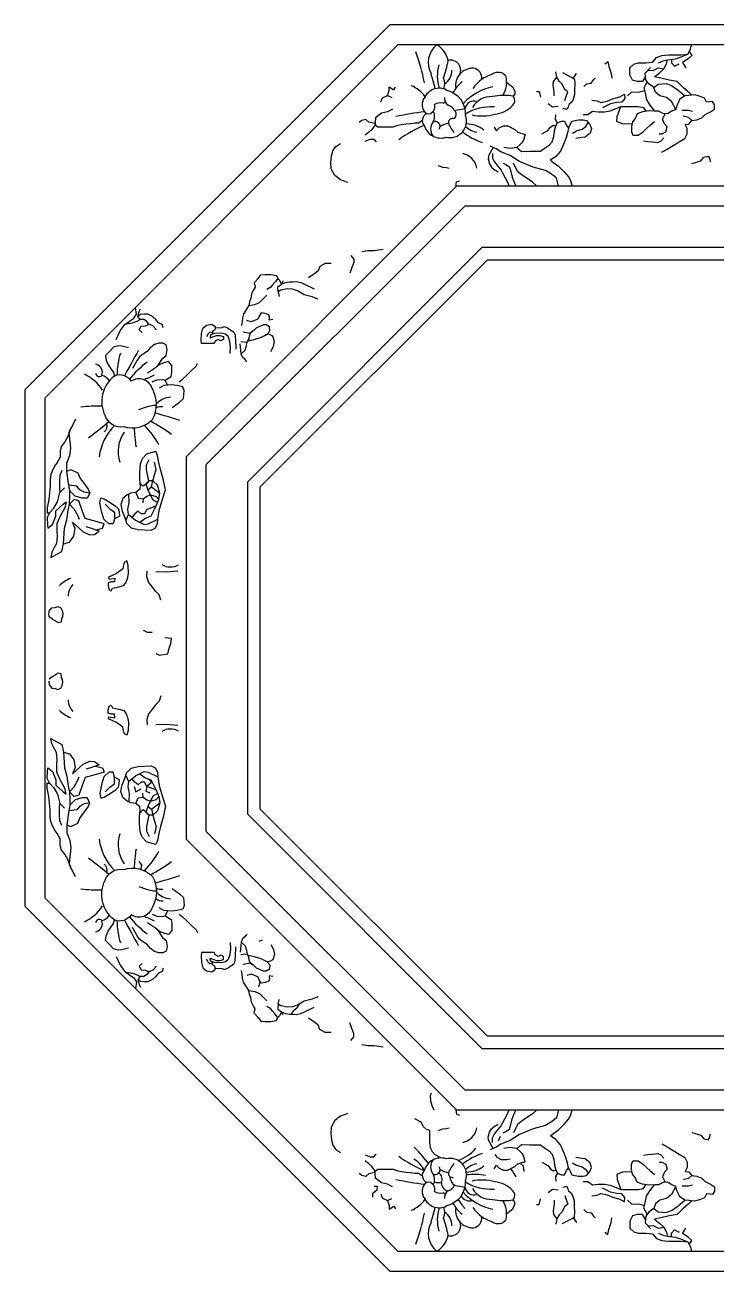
# Model space of a CAD drawing. Header units: metres. Extents: x 2639 to 4139, y 4222 to 5722.
# Drawn here: x 2639 to 3471, y 4222 to 5722 of the extents above; entities that cross this region are included whole.
import ezdxf

# ---------------------------------------------------------------- set-up
doc = ezdxf.new("R2010")
doc.units = ezdxf.units.M
for name, color, linetype in [('3', 3, 'Continuous'), ('4', 4, 'Continuous'), ('7', 7, 'Continuous')]:
    doc.layers.add(name, color=color, linetype=linetype)

# ---------------------------------------------------------------- blocks, each defined once
blk = doc.blocks.new('窗-062')
at = {"layer": '3'}
blk.add_line((-343.94, 57.48), (-343.78, 57.87), dxfattribs=at)
for points in [[(-300.72, 24), (300.72, 24), (726, 449.28), (726, 1050.72), (300.72, 1476), (-300.72, 1476), (-726, 1050.72), (-726, 449.28)], [(-230.3, 194), (230.3, 194), (556, 519.7), (556, 980.3), (230.3, 1306), (-230.3, 1306), (-556, 980.3), (-556, 519.7)], [(-193.44, 283), (193.44, 283), (467, 556.56), (467, 943.44), (193.44, 1217), (-193.44, 1217), (-467, 943.44), (-467, 556.56)]]:
    blk.add_lwpolyline(points, close=True, dxfattribs=at)
for points in [[(13.15, 1454.25), (18.51, 1456.92), (23.86, 1457.99), (33.49, 1459.06), (38.31, 1460.67), (48.48, 1464.94), (51.69, 1470.82), (52.76, 1476)], [(-51.6, 1453.18), (-47.86, 1455.86), (-46.79, 1449.98), (-44.11, 1441.42), (-43.04, 1436.08), (-43.04, 1436.08)], [(-2.63, 1437.95), (-6.11, 1431.8), (-12.53, 1431.8), (-18.42, 1433.4), (-21.63, 1439.82), (-21.63, 1448.37), (-16.82, 1452.65), (-11.46, 1454.25), (-2.37, 1454.25), (5.66, 1455.32), (10.48, 1460.67), (16.9, 1463.34), (24.93, 1463.87), (31.89, 1463.87), (39.91, 1463.87), (48.48, 1464.94)], [(53.03, 1415.5), (48.48, 1420.04), (43.13, 1424.32), (35.63, 1431.8), (26, 1433.4), (15.83, 1436.08), (8.34, 1437.68), (14.23, 1442.49), (19.58, 1447.3), (22.79, 1453.18), (23.86, 1457.99)], [(28.68, 1458.53), (28.68, 1454.25), (32.42, 1450.51), (37.77, 1453.18)], [(50.08, 1467.88), (53.29, 1463.34), (49.01, 1459.6), (45.27, 1456.92), (42.05, 1454.79), (45.8, 1448.37)], [(-112.74, 1414.54), (-112.75, 1419.31), (-113.81, 1427.47), (-113.46, 1431.72), (-109.55, 1437.05), (-110.48, 1443.52)], [(-102.51, 1442.91), (-96.41, 1439.53), (-91.08, 1436.69), (-88.24, 1434.56), (-87.89, 1429.24), (-88.24, 1421.79), (-88.24, 1415.76), (-89.66, 1410.44), (-91.44, 1406.9), (-94.99, 1404.06), (-95.7, 1400.87), (-97.48, 1398.38), (-102.17, 1399.43)], [(-89.66, 1435.63), (-85.76, 1441.66)], [(34.03, 1398.12), (28.68, 1407.75), (22.79, 1412.56), (14.76, 1414.7), (9.41, 1418.97), (7.27, 1424.85), (1.38, 1429.13), (-2.37, 1433.94), (-2.9, 1441.96), (3.52, 1448.91)], [(0.31, 1445.43), (6.73, 1445.16), (12.62, 1448.37), (19.58, 1447.3)], [(-321.35, 1407.44), (-319.36, 1412.43), (-313.37, 1414.92), (-311.37, 1420.9), (-311.37, 1425.38), (-305.89, 1421.89), (-303.68, 1425.06)], [(-169.85, 1431.04), (-162.46, 1424.99), (-159.98, 1420.02), (-159.98, 1417.18), (-161.89, 1414.18)], [(-99.83, 1409.13), (-97.83, 1415.05), (-96.06, 1419.31), (-100.32, 1422.86), (-103.16, 1428.53), (-106.71, 1432.43), (-109.55, 1437.05)], [(-76.7, 1425.69), (-73.33, 1429.24), (-68, 1429.95), (-65.16, 1433.85), (-63.38, 1435.98)], [(-0.49, 1431.53), (-4.51, 1424.32), (-2.9, 1417.9), (-1.3, 1409.88), (2.45, 1403.47), (8.34, 1395.99)], [(7.27, 1424.85), (12.62, 1428.59), (22.25, 1429.66), (28.68, 1426.99), (36.7, 1421.64), (44.73, 1414.7), (44.73, 1414.7)], [(-313.37, 1414.92), (-313.37, 1414.92), (-308.21, 1412.61)], [(-134.05, 1420.02), (-130.86, 1419.67), (-129.44, 1415.05), (-129.08, 1412.93)], [(-67.08, 1409.35), (-60.7, 1408.82), (-56.42, 1406.68), (-48.93, 1408.28), (-42.5, 1410.95), (-33.41, 1413.63), (-28.05, 1416.83), (-27.52, 1411.49), (-31.27, 1407.21), (-37.15, 1406.68), (-44.65, 1405.07), (-54.28, 1400.26)], [(-24.31, 1414.7), (-19.49, 1418.97), (-9.32, 1419.51), (-3.7, 1421.11)], [(53.29, 1384.76), (59.18, 1385.83), (65.07, 1387.97), (69.35, 1392.24), (75.77, 1395.45), (80.59, 1398.66), (80.59, 1404), (77.91, 1407.75), (70.95, 1407.21), (68.28, 1412.02), (62.39, 1414.16), (56.5, 1415.76), (49.55, 1415.23), (44.73, 1414.7), (38.31, 1410.42), (37.24, 1407.21), (35.1, 1402.94), (34.03, 1398.12), (29.21, 1395.99), (23.86, 1392.78), (18.51, 1393.31), (13.15, 1395.99), (8.34, 1395.99), (1.92, 1396.52), (-6.11, 1395.45), (-12.53, 1392.78), (-15.21, 1387.43), (-18.42, 1383.16), (-19.49, 1377.81), (-19.49, 1371.4), (-17.89, 1367.12), (-11.46, 1367.12), (-5.58, 1371.4), (-1.3, 1375.14), (2.99, 1379.42), (8.34, 1383.69)], [(-307.19, 1398.46), (-313.37, 1395.55), (-320.4, 1393.68), (-324.15, 1390.87), (-327.9, 1388.06), (-328.37, 1382.91), (-328.37, 1379.63), (-325.09, 1377.29), (-319, 1377.29), (-313.37, 1377.29), (-306.34, 1377.29), (-300.71, 1379.16), (-296.49, 1380.1), (-290.86, 1381.04), (-285.23, 1381.5), (-280.55, 1381.97), (-275.86, 1381.97), (-271.46, 1385.04)], [(-119.8, 1405.49), (-114.46, 1401.5), (-107.79, 1402.16)], [(-77.59, 1392), (-71.94, 1392.24), (-66.59, 1395.99), (-59.63, 1395.45), (-52.14, 1395.45), (-45.18, 1396.52), (-39.83, 1398.66)], [(-39.83, 1398.66), (-32.34, 1401.87), (-22.7, 1401.87), (-11.46, 1401.87), (-5.04, 1400.8), (-2.1, 1395.99)], [(-18.96, 1380.48), (-30.2, 1381.02), (-37.15, 1383.69), (-36.62, 1389.57), (-35.01, 1394.38), (-32.34, 1401.87)], [(41.52, 1397.59), (49.01, 1397.59), (53.83, 1395.99)], [(-328.37, 1381.27), (-335.82, 1383.03), (-339.31, 1386.02), (-344.3, 1385.02), (-347.53, 1382.48)], [(-157.69, 1352.27), (-152.06, 1347.59), (-141.74, 1348.06), (-129.08, 1348.06), (-122.99, 1352.27), (-118.3, 1355.55), (-115.02, 1359.3), (-113.14, 1365.85), (-112.2, 1372.41), (-110.8, 1378.5), (-108.45, 1382.24), (-103.76, 1384.12), (-100.01, 1384.12), (-97.67, 1378.97), (-95.32, 1375.69), (-96.73, 1370.07), (-98.14, 1364.45), (-100.48, 1357.89), (-105.17, 1348.06), (-110.8, 1341.5), (-116.89, 1337.28), (-113.14, 1334.01), (-107.51, 1329.79), (-100.48, 1323.23), (-94.85, 1316.68), (-92.51, 1311.53), (-91.05, 1306)], [(-108.45, 1382.24), (-111.15, 1386.32), (-110.62, 1391.64)], [(-95.32, 1375.69), (-91.21, 1384.23), (-83.18, 1385.83), (-77.83, 1385.83), (-73.55, 1384.76), (-69.8, 1379.95), (-67.66, 1375.14), (-69.26, 1369.79), (-69.26, 1369.79), (-75.15, 1364.98), (-79.43, 1364.45), (-86.39, 1363.38), (-86.39, 1363.38)], [(-90.67, 1369.79), (-85.85, 1372.47), (-78.9, 1374.61), (-74.62, 1377.81), (-71.67, 1382.36)], [(13.69, 1368.73), (17.44, 1368.73), (21.72, 1371.4), (21.72, 1371.4), (23.32, 1377.28), (20.11, 1381.02), (17.97, 1386.36), (21.18, 1393.05)], [(16.9, 1346.81), (23.32, 1350.55), (30.82, 1354.83), (37.77, 1359.1), (44.73, 1363.38), (47.41, 1368.73), (47.41, 1375.14), (45.27, 1379.95), (49.55, 1380.48), (53.29, 1384.76), (49.01, 1388.5), (42.59, 1390.11)], [(-328.37, 1379.63), (-332.32, 1374.06), (-336.31, 1370.58), (-340.35, 1367.4)], [(-184.73, 1376.94), (-182.07, 1372.41), (-178.79, 1376.16), (-173.63, 1378.5), (-168.47, 1378.5), (-160.03, 1374.28), (-156.28, 1371), (-151.59, 1369.13), (-147.37, 1368.66), (-147.37, 1368.66), (-149.25, 1362.57), (-150.65, 1358.83), (-153.94, 1355.55), (-153.94, 1355.55), (-157.69, 1352.27), (-165.66, 1351.33), (-173.16, 1352.27)], [(-127.66, 1368.94), (-120.2, 1372.84), (-117.01, 1376.75), (-113.81, 1379.23), (-110.8, 1378.5)], [(-361.01, 1310.3), (-370, 1313.47), (-376.88, 1318.75), (-381.11, 1326.68), (-381.64, 1334.07), (-380.58, 1342.53), (-378.99, 1348.34), (-375.82, 1353.09), (-370, 1357.32)], [(-340.31, 1360.24), (-334.32, 1362.61), (-329.83, 1362.61), (-326.84, 1359.12)], [(-186.13, 1352.46), (-191.45, 1343.37), (-191.92, 1338.69), (-190.51, 1332.6), (-188.16, 1328.85), (-184.88, 1326.04), (-180.19, 1323.23)], [(-107.34, 1306), (-109.86, 1315.74), (-114.55, 1319.49), (-122.99, 1324.64), (-137.99, 1328.85), (-154.4, 1335.41), (-165.66, 1342.9), (-176.91, 1347.12), (-182.54, 1350.87), (-189.72, 1354.06)], [(-4.95, 1360.46), (0.31, 1359.64), (5.66, 1359.1), (12.08, 1358.57), (15.83, 1360.17), (19.58, 1363.91)], [(-186.76, 1345.25), (-186.76, 1339.63), (-184.88, 1335.41), (-180.66, 1329.79), (-176.44, 1325.11), (-175.04, 1321.83), (-172.22, 1316.68), (-169.41, 1311.53), (-166.92, 1306)], [(53.29, 1333.18), (64.07, 1336.49), (67.51, 1340.9), (72.9, 1341.88), (74.86, 1338.94), (75.35, 1335.02)], [(-252.4, 1330.96), (-246.78, 1328.85), (-242.09, 1328.39), (-239.27, 1327.45)], [(-174.1, 1333.54), (-170.82, 1332.13), (-166.6, 1329.32), (-164.72, 1323.7), (-163.31, 1316.68), (-158.91, 1306)], [(-133.38, 1306), (-138.93, 1311.06), (-148.31, 1317.15), (-156.28, 1323.23), (-160.03, 1329.79), (-161.44, 1333.54)], [(-230.96, 1306.26), (-230.37, 1311.06), (-226.61, 1312.46)], [(-344.14, 1227.07), (-336.85, 1228.44), (-329.56, 1228.44), (-318.62, 1230.26)], [(-357.35, 1222.52), (-353.71, 1217.97), (-353.71, 1213.87), (-356.44, 1207.96), (-358.72, 1201.13)], [(-381.05, 1212.96), (-388.34, 1212.96), (-394.72, 1209.32), (-396.99, 1203.86), (-401.1, 1200.22), (-405.65, 1197.49), (-408.39, 1195.67)], [(-469.19, 1194.57), (-474.08, 1189.37), (-472.74, 1184.46), (-474.98, 1180.45), (-477.21, 1176.44), (-478.1, 1171.09), (-479.44, 1166.63), (-480.33, 1162.17), (-483.9, 1156.82), (-486.58, 1152.36), (-487.92, 1147.46), (-488.37, 1142.55), (-489.26, 1138.09)], [(-469.19, 1194.57), (-466.06, 1199.03), (-461.15, 1199.47), (-454.01, 1199.47), (-446.87, 1198.58), (-445.53, 1194.57), (-448.65, 1190.56), (-451.78, 1186.99), (-454.01, 1184.31), (-458.47, 1181.64)], [(-445.07, 1178.67), (-445.51, 1184.91), (-441.05, 1188.03), (-442.84, 1192.49), (-445.53, 1194.57)], [(-438.83, 1191.89), (-441.05, 1188.03), (-436.14, 1189.82), (-431.23, 1190.71), (-427.21, 1190.71), (-423.19, 1191.15), (-417.84, 1189.82), (-413.37, 1188.03), (-401.47, 1182.3)], [(-480.33, 1162.17), (-473.19, 1163.51), (-467.39, 1165.74), (-462.92, 1170.2), (-458.46, 1174.66)], [(-397.22, 1169.8), (-404, 1172.87), (-413.82, 1175.1), (-421.85, 1180.01), (-427.66, 1181.79), (-434.35, 1182.24), (-441.94, 1180.9), (-445.07, 1178.67), (-443.97, 1173.13)], [(-640.16, 1121.45), (-635.25, 1131.7), (-629.89, 1138.84), (-624.09, 1143.29), (-618.73, 1146.86), (-615.61, 1151.77), (-616.94, 1159.78)], [(-627.93, 1140.35), (-620.52, 1141.51), (-614.71, 1143.29), (-611.14, 1145.52), (-613.82, 1149.09), (-612.48, 1154.89), (-610.61, 1158.44)], [(-583.32, 1135.19), (-584.81, 1139.28), (-589.27, 1141.51), (-592.39, 1145.52), (-596.41, 1149.09), (-601.77, 1151.77), (-605.79, 1151.77), (-610.7, 1151.32), (-613.82, 1149.09)], [(-591.34, 1132.97), (-595.97, 1137.94), (-600.88, 1139.73), (-603.55, 1143.29), (-606.68, 1145.52), (-611.14, 1145.52)], [(-451.6, 1145.41), (-455.78, 1144.78), (-455.33, 1148.35), (-456.23, 1151.03), (-460.69, 1152.81), (-465.6, 1153.25), (-467.83, 1149.24), (-469.17, 1146.12), (-472.3, 1144.78), (-477.66, 1142.55), (-482.62, 1144.11)], [(-608.79, 1129.85), (-612.48, 1133.04), (-609.8, 1137.5), (-604.89, 1137.94), (-600.88, 1139.73)], [(-502.78, 1104.66), (-502.5, 1111.95), (-503.35, 1118.95), (-505.31, 1124.84), (-508.4, 1127.64), (-513.45, 1129.04), (-521.86, 1128.48), (-526.35, 1126.8), (-526.92, 1123.16), (-523.55, 1124.56), (-519.34, 1125.96), (-515.41, 1125.96), (-510.64, 1124.84), (-510.64, 1121.2), (-514.01, 1119.8), (-517.09, 1121.2), (-521.02, 1119.23), (-522.14, 1116.71), (-528.6, 1116.71), (-537.3, 1116.71), (-537.86, 1120.36), (-537.3, 1128.76), (-535.61, 1134.93), (-531.4, 1138.57), (-524.95, 1139.69), (-521.02, 1136.89), (-520.74, 1133.81), (-522.43, 1132.13), (-524.11, 1131.29), (-524.11, 1127.64)], [(-524.11, 1129.46), (-527.48, 1130.16), (-529.44, 1128.2), (-531.4, 1124.56)], [(-520.88, 1135.35), (-512.6, 1135.77), (-509.52, 1136.89), (-505.87, 1135.21), (-502.22, 1132.97), (-498.57, 1130.16), (-496.89, 1127.08), (-496.61, 1124.56), (-496.33, 1121.2), (-496.04, 1109.62)], [(-487.35, 1130.73), (-478.56, 1129.03), (-476.33, 1130.81)], [(-480.79, 1119.66), (-474.1, 1121.45), (-465.17, 1124.12), (-458.47, 1127.24), (-454.9, 1131.26), (-455.35, 1136.61), (-459.37, 1138.84), (-462.49, 1138.84), (-470.97, 1135.27), (-474.1, 1132.59), (-478.56, 1129.03), (-479.9, 1125.46), (-480.79, 1119.66)], [(-454.01, 1106.73), (-450.44, 1112.98), (-449.55, 1118.77), (-451.33, 1125.46), (-456.24, 1127.69), (-460.71, 1126.8)], [(-625.39, 1111.51), (-633.25, 1113.19), (-637.74, 1113.75), (-643.36, 1112.07), (-648.97, 1105.9), (-652.9, 1101.97), (-652.34, 1096.37), (-649.54, 1090.76), (-643.36, 1081.79), (-642.24, 1077.3)], [(-590.3, 1089.36), (-584.41, 1098.61), (-579.92, 1101.97), (-578.79, 1109.26), (-579.92, 1114.87), (-583.85, 1117.11), (-588.9, 1117.11), (-593.95, 1115.43), (-599.01, 1111.51), (-602.94, 1107.02), (-608.55, 1103.1), (-611.92, 1100.29), (-614.73, 1096.37), (-620.34, 1086.27)], [(-482.89, 1094.26), (-485.11, 1097.65), (-487.91, 1100.18), (-489.6, 1104.1), (-490.86, 1116.15)], [(-489.88, 1118.95), (-482.3, 1118.11), (-480.35, 1122.56)], [(-489.6, 1104.1), (-484.83, 1108.59), (-483.42, 1112.51), (-482.3, 1118.11)], [(-596.76, 1070.57), (-591.15, 1072.81), (-583.85, 1073.38), (-581.04, 1072.25), (-573.74, 1076.74), (-573.18, 1081.79), (-573.18, 1090.2), (-577.11, 1094.68), (-581.6, 1093.56), (-587.78, 1091.32), (-592.83, 1087.39), (-592.83, 1087.39), (-602.37, 1080.67)], [(-564.27, 1070.58), (-560.2, 1073.78), (-554.6, 1078.82), (-549.56, 1083.85), (-543.68, 1089.44), (-542.28, 1092.52)], [(-572.62, 1039.45), (-563.64, 1045.9), (-559.14, 1050.38), (-558.02, 1059.92), (-559.71, 1064.4), (-566.44, 1066.09), (-573.74, 1066.65), (-582.72, 1066.09), (-588.34, 1062.72)], [(-578.23, 1066.37), (-581.04, 1072.25)], [(-612.97, 1036.91), (-604.6, 1039.85), (-600.75, 1040.98), (-594.64, 1042.11), (-591.71, 1042.1)], [(-689.12, 1025.48), (-692.21, 1018.48), (-695.27, 1013.9), (-697.82, 1005.24), (-701.9, 998.11), (-706.49, 992.51), (-707.51, 986.4), (-707.51, 979.78), (-711.07, 973.16), (-714.13, 969.09), (-716.68, 963.99), (-718.72, 958.9), (-719.74, 953.3), (-719.74, 944.64), (-721.27, 928.86), (-723.31, 918.67), (-723.31, 912.56), (-723.31, 912.56), (-720.25, 912.56), (-715.15, 918.16), (-710.56, 925.8), (-708.02, 937), (-702.41, 942.61)], [(-720.25, 912.56), (-723.31, 906.96), (-722.8, 898.3), (-722.29, 894.23), (-716.68, 898.81), (-712.6, 908.49), (-712.6, 915.11), (-703.94, 923.25), (-700.37, 925.8), (-701.9, 918.67), (-707.51, 908.49), (-711.58, 899.32), (-711.58, 891.17), (-711.07, 884.04), (-712.09, 875.9), (-715.66, 869.28), (-717.7, 865.2), (-718.72, 859.09), (-705.47, 866.22), (-703.43, 875.39), (-702.41, 894.23), (-699.35, 904.41), (-697.82, 916.13), (-696.29, 923.25), (-695.78, 931.91), (-695.78, 939.04), (-697.31, 948.21), (-699.35, 962.98), (-699.35, 972.65), (-695.78, 981.82), (-694.76, 990.47), (-696.54, 1009.57), (-695.27, 1013.9)], [(-627.46, 900.34), (-621.85, 894.74), (-613.69, 892.7), (-597.89, 891.68), (-593.3, 894.23), (-590.24, 899.32), (-589.73, 904.92), (-588.2, 915.62), (-584.63, 927.84), (-580.55, 940.57), (-583.61, 953.81), (-586.67, 965.01), (-588.71, 973.16), (-590.24, 981.82), (-592.16, 986.7), (-598.4, 984.87), (-603.5, 983.34), (-608.59, 977.74), (-611.14, 971.12), (-612.16, 961.45), (-612.16, 952.79), (-611.14, 945.15), (-611.65, 941.08), (-616.24, 937), (-622.36, 936.49), (-626.95, 934.46), (-632.05, 929.87), (-634.6, 922.75), (-633.07, 914.6), (-629.5, 906.96), (-629.5, 906.96), (-627.46, 900.34)], [(-606.05, 945.92), (-600.95, 951.26), (-602.48, 958.9), (-603.5, 965.01), (-603.5, 970.61), (-600.44, 976.72)], [(-705.47, 963.48), (-708.02, 957.88), (-708.52, 950.75), (-708.52, 942.1), (-708.02, 937)], [(-699.35, 962.98), (-694.76, 965.01), (-686.09, 960.94), (-684.05, 954.83), (-676.91, 945.66), (-673.86, 941.08), (-671.82, 936.49)], [(-595.85, 951.26), (-593.81, 958.39), (-591.77, 965.01), (-593.81, 973.67)], [(-671.82, 936.49), (-678.44, 937.51), (-684.05, 940.57), (-687.62, 944.64), (-696.91, 945.81)], [(-611.65, 901.36), (-605.54, 905.94), (-597.89, 909), (-591.77, 921.22), (-588.71, 928.86), (-587.69, 936.49), (-590.24, 946.17), (-595.85, 951.26), (-600.95, 951.26), (-604.01, 947.19), (-608.08, 944.64), (-611.65, 948.97)], [(-590.24, 925.04), (-595.85, 928.35), (-598.91, 934.46), (-601.97, 940.57), (-604.01, 947.19)], [(-597.38, 944.13), (-595.85, 951.26)], [(-671.82, 936.49), (-674.87, 930.38), (-681.5, 930.38), (-689.66, 932.93), (-695.78, 939.04)], [(-653.46, 923.25), (-647.85, 917.65), (-642.24, 913.58), (-642.24, 905.43), (-643.77, 899.32), (-648.87, 899.32), (-654.99, 904.92), (-657.54, 913.07), (-658.56, 918.67), (-659.58, 924.78), (-658.56, 930.89), (-654.48, 929.37), (-646.32, 924.27), (-640.72, 920.71), (-637.15, 917.65), (-636.64, 913.58), (-636.13, 908.49), (-636.13, 908.49), (-642.24, 905.43)], [(-625.42, 910.52), (-625.93, 917.14), (-624.4, 925.29), (-624.65, 935.48)], [(-616.24, 937), (-613.69, 930.38), (-607.57, 929.37), (-608.08, 924.78)], [(-607.57, 929.37), (-602.99, 932.93), (-598.91, 934.46), (-591.77, 932.42), (-588.71, 928.86)], [(-601.97, 940.57), (-597.38, 944.13), (-592.28, 940.06), (-587.69, 936.49)], [(-665.19, 892.19), (-656.52, 894.23), (-654.48, 899.32), (-654.48, 899.32), (-664.17, 902.38), (-677.42, 905.94), (-680.99, 915.62), (-685.07, 927.33), (-690.68, 928.86), (-696.29, 923.25), (-690.68, 917.14), (-686.09, 909), (-684.56, 904.92)], [(-602.99, 916.63), (-606.05, 911.54), (-610.12, 911.54), (-613.69, 914.6), (-617.77, 911.54), (-621.09, 907.21)], [(-591.77, 921.22), (-597.38, 918.67), (-602.99, 916.63)], [(-703.43, 875.39), (-696.29, 877.42), (-691.19, 884.55), (-689.66, 893.72), (-692.72, 901.36), (-679.97, 889.65), (-671.82, 886.08), (-666.21, 886.59), (-660.6, 890.66), (-669.78, 893.72), (-676.4, 895.76)], [(-628.48, 903.65), (-625.42, 910.52), (-616.75, 903.9), (-606.56, 898.81), (-601.46, 899.32), (-589.73, 904.92)], [(-644.43, 821.94), (-636.92, 823.73), (-630.84, 825.16), (-627.98, 829.09), (-626.19, 834.8), (-625.12, 840.16), (-625.48, 849.45), (-627.26, 854.81), (-630.13, 853.38), (-631.2, 850.16), (-632.27, 845.16), (-635.13, 843.02), (-639.78, 839.8), (-644.79, 837.3), (-649.44, 835.16), (-649.08, 833.02), (-641.57, 834.09), (-641.57, 834.09), (-641.93, 829.8), (-645.86, 829.8), (-649.8, 828.37), (-649.8, 825.51), (-649.44, 822.66), (-648.72, 820.16), (-646.22, 818.73), (-644.43, 821.94)], [(-586.21, 807.75), (-588.28, 814.08), (-592.57, 818.37), (-597.22, 824.44), (-601.15, 829.09), (-603.3, 835.87), (-602.94, 842.66)], [(-592.21, 841.95), (-579.69, 841.59), (-565.64, 843.08)], [(-721.33, 789.79), (-720.98, 794.43), (-717.76, 798.36), (-713.47, 798.72), (-710.25, 800.15), (-706.67, 798.36), (-705.24, 795.15), (-704.52, 791.22), (-704.88, 787.65), (-705.95, 785.5), (-706.31, 781.22), (-709.89, 780.14), (-713.47, 782.64), (-716.33, 784.43), (-720.62, 787.65)], [(-720.62, 787.65), (-721.33, 789.79)], [(-607.6, 771.49), (-602.59, 768.99), (-596.8, 769.21)], [(-592.4, 743.58), (-587.85, 741.31), (-577.83, 743.13), (-576.46, 750), (-574.18, 755.41), (-573.27, 761.33), (-581.31, 762.38)], [(-721.33, 710.21), (-720.98, 705.57), (-717.76, 701.64), (-713.47, 701.28), (-710.25, 699.85), (-706.67, 701.64), (-705.24, 704.85), (-704.52, 708.78), (-704.88, 712.35), (-705.95, 714.5), (-706.31, 718.78), (-709.89, 719.86), (-713.47, 717.36), (-716.33, 715.57), (-720.62, 712.35)], [(-586.21, 692.25), (-588.28, 685.92), (-592.57, 681.63), (-597.22, 675.56), (-601.15, 670.91), (-603.3, 664.13), (-602.94, 657.34)], [(-644.43, 678.06), (-636.92, 676.27), (-630.84, 674.84), (-627.98, 670.91), (-626.19, 665.2), (-625.12, 659.84), (-625.48, 650.55), (-627.26, 645.19), (-630.13, 646.62), (-631.2, 649.84), (-632.27, 654.84), (-635.13, 656.98), (-639.78, 660.2), (-644.79, 662.7), (-649.44, 664.84), (-649.08, 666.98), (-641.57, 665.91), (-641.57, 665.91), (-641.93, 670.2), (-645.86, 670.2), (-649.8, 671.63), (-649.8, 674.49), (-649.44, 677.34), (-648.72, 679.84), (-646.22, 681.27), (-644.43, 678.06)], [(-592.21, 658.05), (-579.69, 658.41), (-565.64, 656.92)], [(-720.25, 587.44), (-723.31, 593.04), (-722.8, 601.7), (-722.29, 605.77), (-716.68, 601.19), (-712.6, 591.51), (-712.6, 584.89), (-703.94, 576.75), (-700.37, 574.2), (-701.9, 581.33), (-707.51, 591.51), (-711.58, 600.68), (-711.58, 608.83), (-711.07, 615.96), (-712.09, 624.1), (-715.66, 630.72), (-717.7, 634.8), (-718.72, 640.91), (-705.47, 633.78), (-703.43, 624.61), (-702.41, 605.77), (-699.35, 595.59), (-697.82, 583.87), (-696.29, 576.75), (-695.78, 568.09), (-695.78, 560.96), (-697.31, 551.79), (-699.35, 537.02), (-699.35, 527.35), (-695.78, 518.18), (-694.76, 509.53), (-696.54, 490.43), (-695.27, 486.1)], [(-703.43, 624.61), (-696.29, 622.58), (-691.19, 615.45), (-689.66, 606.28), (-692.72, 598.64), (-679.97, 610.35), (-671.82, 613.92), (-666.21, 613.41), (-660.6, 609.34), (-669.78, 606.28), (-676.4, 604.24)], [(-665.19, 607.81), (-656.52, 605.77), (-654.48, 600.68), (-654.48, 600.68), (-664.17, 597.62), (-677.42, 594.06), (-680.99, 584.38), (-685.07, 572.67), (-690.68, 571.14), (-696.29, 576.75), (-690.68, 582.86), (-686.09, 591), (-684.56, 595.08)], [(-653.46, 576.75), (-647.85, 582.35), (-642.24, 586.42), (-642.24, 594.57), (-643.77, 600.68), (-648.87, 600.68), (-654.99, 595.08), (-657.54, 586.93), (-658.56, 581.33), (-659.58, 575.22), (-658.56, 569.11), (-654.48, 570.63), (-646.32, 575.73), (-640.72, 579.29), (-637.15, 582.35), (-636.64, 586.42), (-636.13, 591.51), (-636.13, 591.51), (-642.24, 594.57)], [(-627.46, 599.66), (-621.85, 605.26), (-613.69, 607.3), (-597.89, 608.32), (-593.3, 605.77), (-590.24, 600.68), (-589.73, 595.08), (-588.2, 584.38), (-584.63, 572.16), (-580.55, 559.43), (-583.61, 546.19), (-586.67, 534.99), (-588.71, 526.84), (-590.24, 518.18), (-592.16, 513.3), (-598.4, 515.13), (-603.5, 516.66), (-608.59, 522.26), (-611.14, 528.88), (-612.16, 538.55), (-612.16, 547.21), (-611.14, 554.85), (-611.65, 558.92), (-616.24, 563), (-622.36, 563.51), (-626.95, 565.54), (-632.05, 570.13), (-634.6, 577.25), (-633.07, 585.4), (-629.5, 593.04), (-629.5, 593.04), (-627.46, 599.66)], [(-628.48, 596.35), (-625.42, 589.48), (-616.75, 596.1), (-606.56, 601.19), (-601.46, 600.68), (-589.73, 595.08)], [(-689.12, 474.52), (-692.21, 481.52), (-695.27, 486.1), (-697.82, 494.76), (-701.9, 501.89), (-706.49, 507.49), (-707.51, 513.6), (-707.51, 520.22), (-711.07, 526.84), (-714.13, 530.91), (-716.68, 536.01), (-718.72, 541.1), (-719.74, 546.7), (-719.74, 555.36), (-721.27, 571.14), (-723.31, 581.33), (-723.31, 587.44), (-723.31, 587.44), (-720.25, 587.44), (-715.15, 581.84), (-710.56, 574.2), (-708.02, 563), (-702.41, 557.39)], [(-625.42, 589.48), (-625.93, 582.86), (-624.4, 574.71), (-624.65, 564.52)], [(-602.99, 583.37), (-606.05, 588.46), (-610.12, 588.46), (-613.69, 585.4), (-617.77, 588.46), (-621.09, 592.79)], [(-611.65, 598.64), (-605.54, 594.06), (-597.89, 591), (-591.77, 578.78), (-588.71, 571.14), (-587.69, 563.51), (-590.24, 553.83), (-595.85, 548.74), (-600.95, 548.74), (-604.01, 552.81), (-608.08, 555.36), (-611.65, 551.03)], [(-601.71, 592.53), (-596.87, 588.97), (-602.99, 583.37), (-604.52, 577.76), (-599.42, 575.73)], [(-618.28, 583.37), (-616.24, 576.75), (-610.12, 580.31)], [(-616.24, 563), (-613.69, 569.62), (-607.57, 570.63), (-608.08, 575.22)], [(-607.57, 570.63), (-602.99, 567.07), (-598.91, 565.54), (-591.77, 567.58), (-588.71, 571.14)], [(-590.24, 574.96), (-595.85, 571.65), (-598.91, 565.54), (-601.97, 559.43), (-604.01, 552.81)], [(-591.77, 578.78), (-597.38, 581.33), (-602.99, 583.37)], [(-705.47, 536.52), (-708.02, 542.12), (-708.52, 549.25), (-708.52, 557.9), (-708.02, 563)], [(-699.35, 537.02), (-694.76, 534.99), (-686.09, 539.06), (-684.05, 545.17), (-676.91, 554.34), (-673.86, 558.92), (-671.82, 563.51)], [(-671.82, 563.51), (-678.44, 562.49), (-684.05, 559.43), (-687.62, 555.36), (-696.91, 554.19)], [(-671.82, 563.51), (-674.87, 569.62), (-681.5, 569.62), (-689.66, 567.07), (-695.78, 560.96)], [(-601.97, 559.43), (-597.38, 555.87), (-592.28, 559.94), (-587.69, 563.51)], [(-597.38, 555.87), (-595.85, 548.74)], [(-606.05, 554.08), (-600.95, 548.74), (-602.48, 541.1), (-603.5, 534.99), (-603.5, 529.39), (-600.44, 523.28)], [(-595.85, 548.74), (-593.81, 541.61), (-591.77, 534.99), (-593.81, 526.33)], [(-612.76, 493.08), (-609.67, 488.87), (-610.23, 483.26)], [(-612.97, 463.09), (-604.6, 460.15), (-600.75, 459.02), (-594.64, 457.89), (-591.71, 457.9)], [(-572.62, 460.55), (-563.64, 454.1), (-559.14, 449.62), (-558.02, 440.08), (-559.71, 435.6), (-566.44, 433.91), (-573.74, 433.35), (-582.72, 433.91), (-588.34, 437.28)], [(-625.39, 388.49), (-633.25, 386.81), (-637.74, 386.25), (-643.36, 387.93), (-648.97, 394.1), (-652.9, 398.03), (-652.34, 403.63), (-649.54, 409.24), (-643.36, 418.21), (-642.24, 422.7)], [(-596.76, 429.43), (-591.15, 427.19), (-583.85, 426.62), (-581.04, 427.75), (-573.74, 423.26), (-573.18, 418.21), (-573.18, 409.8), (-577.11, 405.32), (-581.6, 406.44), (-587.78, 408.68), (-592.83, 412.61), (-592.83, 412.61), (-602.37, 419.33)], [(-578.23, 433.63), (-581.04, 427.75)], [(-564.27, 429.42), (-560.2, 426.22), (-554.6, 421.18), (-549.56, 416.15), (-543.68, 410.56), (-542.28, 407.48)], [(-590.3, 410.64), (-584.41, 401.39), (-579.92, 398.03), (-578.79, 390.74), (-579.92, 385.13), (-583.85, 382.89), (-588.9, 382.89), (-593.95, 384.57), (-599.01, 388.49), (-602.94, 392.98), (-608.55, 396.9), (-611.92, 399.71), (-614.73, 403.63), (-620.34, 413.73)], [(-482.89, 405.74), (-485.11, 402.35), (-487.91, 399.82), (-489.6, 395.9), (-490.86, 383.85)], [(-502.78, 395.34), (-502.5, 388.05), (-503.35, 381.05), (-505.31, 375.16), (-508.4, 372.36), (-513.45, 370.96), (-521.86, 371.52), (-526.35, 373.2), (-526.92, 376.84), (-523.55, 375.44), (-519.34, 374.04), (-515.41, 374.04), (-510.64, 375.16), (-510.64, 378.8), (-514.01, 380.2), (-517.09, 378.8), (-521.02, 380.77), (-522.14, 383.29), (-528.6, 383.29), (-537.3, 383.29), (-537.86, 379.64), (-537.3, 371.24), (-535.61, 365.07), (-531.4, 361.43), (-524.95, 360.31), (-521.02, 363.11), (-520.74, 366.19), (-522.43, 367.87), (-524.11, 368.71), (-524.11, 372.36)], [(-520.88, 364.65), (-512.6, 364.23), (-509.52, 363.11), (-505.87, 364.79), (-502.22, 367.03), (-498.57, 369.84), (-496.89, 372.92), (-496.61, 375.44), (-496.33, 378.8), (-496.04, 390.38)], [(-489.6, 395.9), (-484.83, 391.41), (-483.42, 387.49), (-482.3, 381.89)], [(-467.71, 397.3), (-463.78, 398.7)], [(-454.01, 393.27), (-450.44, 387.02), (-449.55, 381.23), (-451.33, 374.54), (-456.24, 372.31), (-460.71, 373.2)], [(-640.16, 378.55), (-635.25, 368.3), (-629.89, 361.16), (-624.09, 356.71), (-618.73, 353.14), (-615.61, 348.23), (-616.94, 340.22)], [(-524.11, 370.54), (-527.48, 369.84), (-529.44, 371.8), (-531.4, 375.44)], [(-489.88, 381.05), (-482.3, 381.89), (-480.35, 377.44)], [(-480.79, 380.34), (-474.1, 378.55), (-465.17, 375.88), (-458.47, 372.76), (-454.9, 368.74), (-455.35, 363.39), (-459.37, 361.16), (-462.49, 361.16), (-470.97, 364.73), (-474.1, 367.41), (-478.56, 370.97), (-479.9, 374.54), (-480.79, 380.34)], [(-583.32, 364.81), (-584.81, 360.72), (-589.27, 358.49), (-592.39, 354.48), (-596.41, 350.91), (-601.77, 348.23), (-605.79, 348.23), (-610.7, 348.68), (-613.82, 350.91)], [(-608.79, 370.15), (-612.48, 366.96), (-609.8, 362.5), (-604.89, 362.06), (-600.88, 360.27)], [(-591.34, 367.03), (-595.97, 362.06), (-600.88, 360.27), (-603.55, 356.71), (-606.68, 354.48), (-611.14, 354.48)], [(-469.19, 305.43), (-474.08, 310.63), (-472.74, 315.54), (-474.98, 319.55), (-477.21, 323.56), (-478.1, 328.91), (-479.44, 333.37), (-480.33, 337.83), (-483.9, 343.18), (-486.58, 347.64), (-487.92, 352.54), (-488.37, 357.45), (-489.26, 361.91)], [(-487.35, 369.27), (-478.56, 370.97), (-476.33, 369.19)], [(-627.93, 359.65), (-620.52, 358.49), (-614.71, 356.71), (-611.14, 354.48), (-613.82, 350.91), (-612.48, 345.11), (-610.61, 341.56)], [(-451.6, 354.59), (-455.78, 355.22), (-455.33, 351.65), (-456.23, 348.97), (-460.69, 347.19), (-465.6, 346.75), (-467.83, 350.76), (-469.17, 353.88), (-472.3, 355.22), (-477.66, 357.45), (-482.62, 355.89)], [(-466.72, 348.75), (-468.73, 342.29)], [(-480.33, 337.83), (-473.19, 336.49), (-467.39, 334.26), (-462.92, 329.8), (-458.46, 325.34)], [(-397.22, 330.2), (-404, 327.13), (-413.82, 324.9), (-421.85, 319.99), (-427.66, 318.21), (-434.35, 317.76), (-441.94, 319.1), (-445.07, 321.33), (-443.97, 326.87)], [(-469.19, 305.43), (-466.06, 300.97), (-461.15, 300.53), (-454.01, 300.53), (-446.87, 301.42), (-445.53, 305.43), (-448.65, 309.44), (-451.78, 313.01), (-454.01, 315.69), (-458.47, 318.36)], [(-445.07, 321.33), (-445.51, 315.09), (-441.05, 311.97), (-442.84, 307.51), (-445.53, 305.43)], [(-438.83, 308.11), (-441.05, 311.97), (-436.14, 310.18), (-431.23, 309.29), (-427.21, 309.29), (-423.19, 308.85), (-417.84, 310.18), (-413.37, 311.97), (-401.47, 317.7)], [(-419.9, 321.18), (-422.3, 316.87), (-426.77, 312.86), (-429.22, 309.29)], [(-381.05, 287.04), (-388.34, 287.04), (-394.72, 290.68), (-396.99, 296.14), (-401.1, 299.78), (-405.65, 302.51), (-408.39, 304.33)], [(-357.35, 277.48), (-353.71, 282.03), (-353.71, 286.13), (-356.44, 292.04), (-358.72, 298.87)], [(-344.14, 272.93), (-336.85, 271.56), (-329.56, 271.56), (-318.62, 269.74)], [(-260.55, 214.34), (-262.03, 210.87), (-261.54, 204.93), (-260.05, 199.48), (-257.57, 194.04)], [(-361.01, 189.7), (-370, 186.53), (-376.88, 181.25), (-381.11, 173.32), (-381.64, 165.93), (-380.58, 157.47), (-378.99, 151.66), (-375.82, 146.91), (-370, 142.68)], [(-248.99, 136.18), (-256.09, 140.07), (-259.06, 143.53), (-261.54, 148.48), (-262.53, 154.92), (-262.53, 162.84), (-262.53, 169.28), (-266.5, 170.27), (-269.97, 173.74), (-272.94, 179.18), (-280.38, 183.14)], [(-230.96, 193.74), (-230.37, 188.94), (-226.61, 187.54)], [(-107.34, 194), (-109.86, 184.26), (-114.55, 180.51), (-122.99, 175.36), (-137.99, 171.15), (-154.4, 164.59), (-165.66, 157.1), (-176.91, 152.88), (-182.54, 149.13), (-189.72, 145.94)], [(-186.76, 154.75), (-186.76, 160.37), (-184.88, 164.59), (-180.66, 170.21), (-176.44, 174.89), (-175.04, 178.17), (-172.22, 183.32), (-169.41, 188.47), (-166.92, 194)], [(-174.1, 166.46), (-170.82, 167.87), (-166.6, 170.68), (-164.72, 176.3), (-163.31, 183.32), (-158.91, 194)], [(-133.38, 194), (-138.93, 188.94), (-148.31, 182.85), (-156.28, 176.77), (-160.03, 170.21), (-161.44, 166.46)], [(-157.69, 147.73), (-152.06, 152.41), (-141.74, 151.94), (-129.08, 151.94), (-122.99, 147.73), (-118.3, 144.45), (-115.02, 140.7), (-113.14, 134.15), (-112.2, 127.59), (-110.8, 121.5), (-108.45, 117.76), (-103.76, 115.88), (-100.01, 115.88), (-97.67, 121.03), (-95.32, 124.31), (-96.73, 129.93), (-98.14, 135.55), (-100.48, 142.11), (-105.17, 151.94), (-110.8, 158.5), (-116.89, 162.72), (-113.14, 165.99), (-107.51, 170.21), (-100.48, 176.77), (-94.85, 183.32), (-92.51, 188.47), (-91.05, 194)], [(-252.4, 169.04), (-246.78, 171.15), (-242.09, 171.61), (-239.27, 172.55)], [(-186.13, 147.54), (-191.45, 156.63), (-191.92, 161.31), (-190.51, 167.4), (-188.16, 171.15), (-184.88, 173.96), (-180.19, 176.77)], [(53.29, 166.82), (64.07, 163.51), (67.51, 159.1), (72.9, 158.12), (74.86, 161.06), (75.35, 164.98)], [(-179.72, 156.63), (-177.38, 162.25)], [(16.9, 153.19), (23.32, 149.45), (30.82, 145.17), (37.77, 140.9), (44.73, 136.62), (47.41, 131.27), (47.41, 124.86), (45.27, 120.05), (49.55, 119.52), (53.29, 115.24), (49.01, 111.5), (42.59, 109.89)], [(-340.31, 139.76), (-334.32, 137.39), (-329.83, 137.39), (-326.84, 140.88)], [(-184.73, 123.06), (-182.07, 127.59), (-178.79, 123.84), (-173.63, 121.5), (-168.47, 121.5), (-160.03, 125.72), (-156.28, 129), (-151.59, 130.87), (-147.37, 131.34), (-147.37, 131.34), (-149.25, 137.43), (-150.65, 141.17), (-153.94, 144.45), (-153.94, 144.45), (-157.69, 147.73), (-165.66, 148.67), (-173.16, 147.73)], [(-183.94, 140.24), (-181.6, 136.96), (-176.44, 134.15), (-169.88, 134.15), (-165.66, 135.08)], [(-95.32, 124.31), (-91.21, 115.77), (-83.18, 114.17), (-77.83, 114.17), (-73.55, 115.24), (-69.8, 120.05), (-67.66, 124.86), (-69.26, 130.21), (-69.26, 130.21), (-75.15, 135.02), (-79.43, 135.55), (-86.39, 136.62), (-86.39, 136.62)], [(-4.95, 139.54), (0.31, 140.36), (5.66, 140.9), (12.08, 141.43), (15.83, 139.83), (19.58, 136.09)], [(-328.37, 120.37), (-332.32, 125.94), (-336.31, 129.42), (-340.35, 132.6)], [(-307.19, 101.54), (-313.37, 104.45), (-320.4, 106.32), (-324.15, 109.13), (-327.9, 111.94), (-328.37, 117.09), (-328.37, 120.37), (-325.09, 122.71), (-319, 122.71), (-313.37, 122.71), (-306.34, 122.71), (-300.71, 120.84), (-296.49, 119.9), (-290.86, 118.96), (-285.23, 118.5), (-280.55, 118.03), (-275.86, 118.03), (-271.46, 114.96)], [(-165.3, 122.9), (-162.82, 120.42), (-161.04, 117.58), (-158.91, 113.32)], [(-153.23, 129.28), (-150.39, 127.51), (-149.68, 123.61), (-149.32, 119.71)], [(-127.66, 131.06), (-120.2, 127.16), (-117.01, 123.25), (-113.81, 120.77), (-110.8, 121.5)], [(-90.67, 130.21), (-85.85, 127.53), (-78.9, 125.39), (-74.62, 122.19), (-71.67, 117.64)], [(53.29, 115.24), (59.18, 114.17), (65.07, 112.03), (69.35, 107.76), (75.77, 104.55), (80.59, 101.34), (80.59, 96), (77.91, 92.25), (70.95, 92.79), (68.28, 87.98), (62.39, 85.84), (56.5, 84.24), (49.55, 84.77), (44.73, 85.3), (38.31, 89.58), (37.24, 92.79), (35.1, 97.06), (34.03, 101.88), (29.21, 104.01), (23.86, 107.22), (18.51, 106.69), (13.15, 104.01), (8.34, 104.01), (1.92, 103.48), (-6.11, 104.55), (-12.53, 107.22), (-15.21, 112.57), (-18.42, 116.84), (-19.49, 122.19), (-19.49, 128.6), (-17.89, 132.88), (-11.46, 132.88), (-5.58, 128.6), (-1.3, 124.86), (2.99, 120.58), (8.34, 116.31)], [(13.69, 131.27), (17.44, 131.27), (21.72, 128.6), (21.72, 128.6), (23.32, 122.72), (20.11, 118.98), (17.97, 113.64), (21.18, 106.95)], [(-328.37, 118.73), (-335.82, 116.97), (-339.31, 113.98), (-344.3, 114.98), (-347.53, 117.52)], [(-108.45, 117.76), (-111.15, 113.68), (-110.62, 108.36)], [(-77.59, 108), (-71.94, 107.76), (-66.59, 104.01), (-59.63, 104.55), (-52.14, 104.55), (-45.18, 103.48), (-39.83, 101.34)], [(-18.96, 119.52), (-30.2, 118.98), (-37.15, 116.31), (-36.62, 110.43), (-35.01, 105.62), (-32.34, 98.13)], [(-329.33, 102.02), (-325.84, 102.02), (-326.34, 97.54), (-331.33, 93.05), (-331.33, 89.07)], [(-321.35, 92.56), (-319.36, 87.57), (-313.37, 85.08), (-311.37, 79.1), (-311.37, 74.62), (-305.89, 78.11), (-303.68, 74.94)], [(-119.8, 94.51), (-114.46, 98.5), (-107.79, 97.84)], [(-99.83, 90.87), (-97.83, 84.95), (-96.06, 80.69), (-100.32, 77.14), (-103.16, 71.47), (-106.71, 67.57), (-109.55, 62.95)], [(-102.51, 57.09), (-96.41, 60.47), (-91.08, 63.31), (-88.24, 65.44), (-87.89, 70.76), (-88.24, 78.21), (-88.24, 84.24), (-89.66, 89.56), (-91.44, 93.1), (-94.99, 95.94), (-95.7, 99.13), (-97.48, 101.62), (-102.17, 100.57)], [(-67.08, 90.65), (-60.7, 91.18), (-56.42, 93.32), (-48.93, 91.72), (-42.5, 89.05), (-33.41, 86.37), (-28.05, 83.17), (-27.52, 88.51), (-31.27, 92.79), (-37.15, 93.32), (-44.65, 94.93), (-54.28, 99.74)], [(-39.83, 101.34), (-32.34, 98.13), (-22.7, 98.13), (-11.46, 98.13), (-5.04, 99.2), (-2.1, 104.01)], [(-0.49, 68.47), (-4.51, 75.68), (-2.9, 82.1), (-1.3, 90.12), (2.45, 96.53), (8.34, 104.01)], [(34.03, 101.88), (28.68, 92.25), (22.79, 87.44), (14.76, 85.3), (9.41, 81.03), (7.27, 75.15), (1.38, 70.87), (-2.37, 66.06), (-2.9, 58.04), (3.52, 51.09)], [(41.52, 102.41), (49.01, 102.41), (53.83, 104.01)], [(-313.37, 85.08), (-313.37, 85.08), (-308.21, 87.39)], [(-169.85, 68.96), (-162.46, 75.01), (-159.98, 79.98), (-159.98, 82.82), (-161.89, 85.82)], [(-134.05, 79.98), (-130.86, 80.33), (-129.44, 84.95), (-129.08, 87.07)], [(-112.74, 85.46), (-112.75, 80.69), (-113.81, 72.53), (-113.46, 68.28), (-109.55, 62.95), (-110.48, 56.48)], [(-24.31, 85.3), (-19.49, 81.03), (-9.32, 80.49), (-3.7, 78.89)], [(7.27, 75.15), (12.62, 71.41), (22.25, 70.34), (28.68, 73.01), (36.7, 78.36), (44.73, 85.3), (44.73, 85.3)], [(53.03, 84.5), (48.48, 79.96), (43.13, 75.68), (35.63, 68.2), (26, 66.6), (15.83, 63.92), (8.34, 62.32), (14.23, 57.51), (19.58, 52.7), (22.79, 46.82), (23.86, 42.01)], [(-89.66, 64.37), (-85.76, 58.34)], [(-76.7, 74.31), (-73.33, 70.76), (-68, 70.05), (-65.16, 66.15), (-63.38, 64.02)], [(-51.6, 46.82), (-47.86, 44.14), (-46.79, 50.02), (-44.11, 58.58), (-43.04, 63.92), (-43.04, 63.92)], [(-2.63, 62.05), (-6.11, 68.2), (-12.53, 68.2), (-18.42, 66.6), (-21.63, 60.18), (-21.63, 51.63), (-16.82, 47.35), (-11.46, 45.75), (-2.37, 45.75), (5.66, 44.68), (10.48, 39.33), (16.9, 36.66), (24.93, 36.13), (31.89, 36.13), (39.91, 36.13), (48.48, 35.06)], [(0.31, 54.57), (6.73, 54.84), (12.62, 51.63), (19.58, 52.7)], [(13.15, 45.75), (18.51, 43.08), (23.86, 42.01), (33.49, 40.94), (38.31, 39.33), (48.48, 35.06), (51.69, 29.18), (52.76, 24)], [(28.68, 41.47), (28.68, 45.75), (32.42, 49.49), (37.77, 46.82)], [(50.08, 32.12), (53.29, 36.66), (49.01, 40.4), (45.27, 43.08), (42.05, 45.21), (45.8, 51.63)]]:
    blk.add_lwpolyline(points, dxfattribs=at)
for points in [[(-596.2, 1025.15, 0.26), (-596.76, 1062.72, 0.49), (-622.02, 1071.13, 0.37), (-642.24, 1077.3, 0.36), (-653.47, 1029.64, 0.37), (-631.01, 1016.74, 0.29)], [(-596.2, 474.85, -0.26), (-596.76, 437.28, -0.49), (-622.02, 428.87, -0.37), (-642.24, 422.7, -0.36), (-653.47, 470.36, -0.37), (-631.01, 483.26, -0.29)]]:
    blk.add_lwpolyline(points, format="xyb", close=True, dxfattribs=at)
for centre, radius, start, end in [((-237.68, 1454.68), 26.72, 127.09, 209.97), ((-268.76, 1450.83), 29.29, 12.7, 59.25), ((-459.79, 1396.62), 193.79, 10.01, 21.44), ((-461.52, 1503.56), 226.12, 342.54, 348.18), ((-237.43, 1449.67), 8.08, 61.87, 109.97), ((-236.8, 1445.61), 11.63, 334.99, 74.16), ((-1304.77, 1150.75), 1083.64, 14.56, 15.55), ((-202.9, 1438.35), 50.44, 164.55, 196.74), ((-253.48, 1444.52), 17.68, 300.89, 2.87), ((-210.52, 1427.08), 20.82, 89.08, 189.23), ((-172.39, 1395.9), 47.21, 107.7, 144.16), ((-211.02, 1436.69), 11.24, 346.8, 85.71), ((-180.09, 1430.66), 12.18, 40.23, 123.06), ((-299.53, 1391.3), 38.51, 35.19, 67.27), ((-262.67, 1428.64), 18.28, 341.65, 22.8), ((-198.93, 1399.39), 40.32, 127.21, 152.21), ((-171.65, 1358.36), 68.89, 102.38, 137.15), ((-199.99, 1431.04), 30.14, 328.33, 14.4), ((-258.09, 1404.24), 13.6, 137.14, 234.3), ((-251.2, 1404.91), 18.92, 56.03, 153), ((-235.1, 1411.28), 9.61, 170.9, 236.41), ((-248.27, 1392.62), 29, 357.15, 74.74), ((-188.13, 1387.08), 26.66, 87, 149.55), ((-173.18, 1353.9), 61.32, 79.39, 102.77), ((-168.01, 1409.03), 8, 310.42, 40.04), ((-238.22, 1101.91), 295, 95.87, 102.74), ((-264.48, 1401.26), 8.2, 259.15, 22.21), ((-268.25, 1390.11), 11.73, 322.83, 30.48), ((-249.96, 1391.42), 14.68, 75.85, 118.14), ((-273.24, 1445.87), 48.36, 303.74, 307.35), ((-243.22, 1392.09), 11.52, 23.67, 75.92), ((-235.84, 1392.38), 5.38, 284.97, 53.77), ((46.79, -173.96), 1595.35, 99.63, 100.09), ((-209.25, 1397.52), 10.81, 68.1, 172.56), ((-188.59, 1343.46), 57.94, 86.11, 121.97), ((-187.23, 1425.68), 33.36, 275.89, 317.01), ((-262.61, 1385.04), 8.85, 112.72, 223.06), ((-246.16, 1374.68), 15.23, 146.77, 213.35), ((-255.92, 1377.9), 5.93, 323.68, 120.14), ((-221.41, 1319.07), 65.4, 106.35, 115.92), ((-238.16, 1384.34), 20.05, 257, 19.94), ((-235.31, 1382.69), 4.59, 79.18, 190.75), ((-214.79, 1389.26), 26.11, 196.54, 225.89), ((-218.18, 1347.88), 32.92, 50.29, 90.42), ((-199.04, 1447.38), 56.96, 257.34, 285.52), ((-212.29, 1241.75), 148.53, 112.48, 126.08), ((-248.99, 1384.69), 20.87, 195.81, 287.65), ((-162.76, 1455.71), 104, 234.5, 249.49), ((-200.57, 1398.18), 27.82, 227.76, 259.32), ((-227.5, 1323.47), 22.28, 10.5, 76.82), ((-553.91, 1079.3), 85.07, 162.41, 180.64), ((336.95, 572.09), 1091.05, 150.56, 152.4), ((-660.37, 1081.18), 4.43, 187.52, 313.95), ((-667.48, 1081.48), 10.76, 341.08, 73.34), ((-534.81, 1003.21), 113.53, 126.85, 141.7), ((-701.48, 1031.35), 53.46, 33.05, 64.2), ((-659.51, 1065.49), 12.7, 28.29, 79.95), ((-632.29, 1152.37), 83.09, 287.48, 297.59), ((-573.04, 1026.04), 25.9, 93.81, 136.07), ((-662.09, 850.8), 190.26, 88.47, 96.22), ((-585.59, 1026.82), 13.62, 82.12, 117.84), ((-1712.26, 2326.55), 1682.58, 308.13, 309.19), ((-659.07, 1017.13), 8.29, 302.01, 23.79), ((-683.14, 860.87), 182.7, 53.17, 62.46), ((-711.41, 581.71), 466.26, 71.51, 75.31), ((-595.49, 971.35), 65.77, 135.03, 172.22), ((-595.69, 986.46), 41.98, 145.93, 197.92), ((-395.56, 1025.22), 223.11, 182.61, 188.51), ((-682.99, 943.95), 107.06, 28.13, 43.95), ((-574.75, 868.03), 20.53, 239.14, 298.82), ((-682.39, 798.68), 37.23, 109.36, 135.02), ((-678.9, 812.75), 18.89, 134.28, 180.69), ((-682.39, 701.32), 37.23, 224.98, 250.64), ((-678.9, 687.25), 18.89, 179.31, 225.72), ((-574.75, 631.97), 20.53, 61.18, 120.86), ((-595.69, 513.54), 41.98, 162.08, 214.07), ((-595.49, 528.65), 65.77, 187.78, 224.97), ((-1712.26, -826.55), 1682.58, 50.81, 51.87), ((-395.56, 474.78), 223.11, 171.49, 177.39), ((-682.99, 556.05), 107.06, 316.05, 331.87), ((-659.07, 482.87), 8.29, 336.21, 57.99), ((-683.14, 639.13), 182.7, 297.54, 306.83), ((-711.41, 918.29), 466.26, 284.69, 288.49), ((-662.09, 649.2), 190.26, 263.78, 271.53), ((-585.59, 473.18), 13.62, 242.16, 277.88), ((-573.04, 473.96), 25.9, 223.93, 266.19), ((-701.48, 468.65), 53.46, 295.8, 326.95), ((-584.31, 457.73), 12.26, 228.07, 274.5), ((-660.37, 418.82), 4.43, 46.05, 172.48), ((-667.48, 418.52), 10.76, 286.66, 18.92), ((-659.51, 434.51), 12.7, 280.05, 331.71), ((-553.91, 420.7), 85.07, 179.36, 197.59), ((336.95, 927.91), 1091.05, 207.6, 209.44), ((-534.81, 496.79), 113.53, 218.3, 233.15), ((-632.29, 347.63), 83.09, 62.41, 72.52), ((-227.5, 176.53), 22.28, 283.18, 349.5), ((-212.29, 258.25), 148.53, 233.92, 247.52), ((-421.93, 10.8), 197.44, 36.75, 44.52), ((-248.99, 115.31), 20.87, 72.35, 164.19), ((-238.16, 115.66), 20.05, 340.06, 103), ((-245.71, 181.26), 51.17, 289.86, 319.57), ((-162.76, 44.29), 104, 110.51, 125.5), ((-294.95, 109.82), 28.19, 23.36, 62.06), ((-262.61, 114.96), 8.85, 136.94, 247.28), ((-246.16, 125.32), 15.23, 146.65, 213.23), ((-255.92, 122.1), 5.93, 239.86, 36.32), ((-221.41, 180.93), 65.4, 244.08, 253.65), ((-214.79, 110.74), 26.11, 134.11, 163.46), ((-200.57, 101.82), 27.82, 100.68, 132.24), ((-218.18, 152.12), 32.92, 269.58, 309.71), ((-238.22, 398.09), 295, 257.26, 264.13), ((-258.09, 95.76), 13.6, 125.7, 222.86), ((-264.48, 98.74), 8.2, 337.79, 100.85), ((-268.25, 109.89), 11.73, 329.52, 37.17), ((-251.12, 124.86), 18.4, 252.04, 278.47), ((-256.3, 110.69), 8.86, 332.2, 57.27), ((-238.95, 106.14), 9.52, 177.48, 261.16), ((-248.27, 107.38), 29, 285.26, 2.85), ((-235.31, 117.31), 4.59, 169.25, 280.82), ((-222.82, 115.66), 15.81, 185.76, 231.5), ((-188.59, 156.54), 57.94, 238.03, 273.89), ((-208.64, 46.88), 69.43, 78.78, 97.84), ((-199.04, 52.62), 56.96, 74.48, 102.66), ((-187.23, 74.32), 33.36, 42.99, 84.11), ((-249.96, 108.58), 14.68, 241.86, 284.15), ((-273.24, 54.13), 48.36, 52.65, 56.26), ((-235.1, 88.72), 9.61, 123.59, 189.1), ((-243.22, 107.91), 11.52, 284.08, 336.33), ((46.79, 1673.96), 1595.35, 259.91, 260.37), ((-213.94, 97.14), 12.79, 211.99, 285.25), ((-171.65, 141.64), 68.89, 222.85, 257.62), ((-209.25, 102.48), 10.81, 187.44, 291.9), ((-188.13, 112.92), 26.66, 210.45, 273), ((-168.01, 90.97), 8, 319.96, 49.58), ((-299.53, 108.7), 38.51, 292.73, 324.81), ((-251.2, 95.09), 18.92, 207, 303.97), ((-1304.77, 349.25), 1083.64, 344.45, 345.44), ((-202.9, 61.65), 50.44, 163.26, 195.45), ((-262.67, 71.36), 18.28, 337.2, 18.35), ((-198.93, 100.61), 40.32, 207.79, 232.79), ((-210.52, 72.92), 20.82, 170.77, 270.92), ((-461.22, -83.48), 288.47, 33.31, 36.1), ((-172.39, 104.1), 47.21, 215.84, 252.3), ((-173.18, 146.1), 61.32, 257.23, 280.61), ((-199.99, 68.96), 30.14, 345.6, 31.67), ((-459.79, 103.38), 193.79, 338.56, 349.99), ((-461.52, -3.56), 226.12, 11.82, 17.46), ((-253.48, 55.48), 17.68, 357.13, 59.11), ((-211.02, 63.31), 11.24, 274.29, 13.2), ((-180.09, 69.34), 12.18, 236.94, 319.77), ((-237.68, 45.32), 26.72, 150.03, 232.91), ((-236.8, 54.39), 11.63, 285.84, 25.01), ((-268.76, 49.17), 29.29, 300.75, 347.3), ((-237.43, 50.33), 8.08, 250.03, 298.13)]:
    blk.add_arc(centre, radius, start, end, dxfattribs=at)
at = {"layer": '4'}
for points in [[(-310.66, 0), (310.66, 0), (750, 439.34), (750, 1060.66), (310.66, 1500), (-310.66, 1500), (-750, 1060.66), (-750, 439.34)], [(-220.36, 218), (220.36, 218), (532, 529.64), (532, 970.36), (220.36, 1282), (-220.36, 1282), (-532, 970.36), (-532, 529.64)]]:
    blk.add_lwpolyline(points, close=True, dxfattribs=at)
at = {"layer": '7'}
blk.add_lwpolyline([(-199.65, 268), (199.65, 268), (482, 550.35), (482, 949.65), (199.65, 1232), (-199.65, 1232), (-482, 949.65), (-482, 550.35)], close=True, dxfattribs=at)

msp = doc.modelspace()

# ---------------------------------------------------------------- block references
at = {"layer": '3'}
msp.add_blockref('窗-062', (3388.85, 4221.71), dxfattribs=at)

doc.saveas('drawing.dxf')
